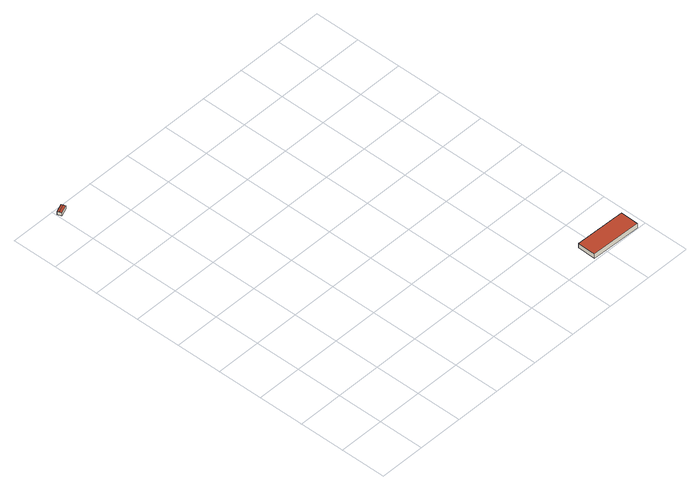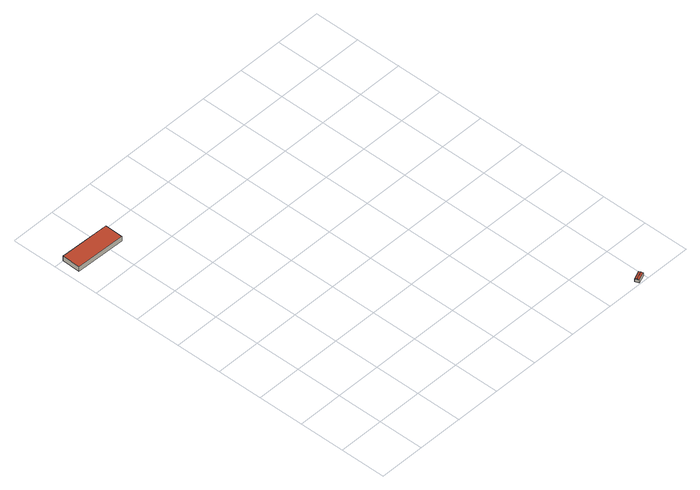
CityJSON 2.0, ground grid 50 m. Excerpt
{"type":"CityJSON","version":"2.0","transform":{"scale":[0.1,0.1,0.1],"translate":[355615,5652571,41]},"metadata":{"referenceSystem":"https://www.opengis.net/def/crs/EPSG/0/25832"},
"CityObjects":{
"building1":{"type":"Building","attributes":{"Geometrietyp2DReferenz":"3000","Gemeindeschluessel":"05315000","function":"31001_2111","roofType":"3100","measuredHeight":4.17,"storeysAboveGround":1},"address":[{"country":"Germany","locality":"Köln","thoroughfareNumber":"144","thoroughfareName":"Emdener Str."}],"geometry":[{"type":"Solid","lod":"2","boundaries":[[[[0,1,2,3]],[[4,5,1,0]],[[6,7,5,4]],[[3,2,7,6]],[[0,8,4]],[[6,9,3]],[[3,9,8,0]],[[4,8,9,6]],[[1,5,7,2]]]],"semantics":{"surfaces":[{"type":"WallSurface"},{"type":"RoofSurface"},{"type":"GroundSurface"}],"values":[[0,0,0,0,0,0,1,1,2]]}}]},
"building2":{"type":"Building","attributes":{"Geometrietyp2DReferenz":"3000","Gemeindeschluessel":"05315000","function":"51002_1332","roofType":"9999","measuredHeight":5.48},"geometry":[{"type":"Solid","lod":"2","boundaries":[[[[10,11,12,13]],[[11,14,15,12]],[[10,16,14,11]],[[13,17,16,10]],[[12,15,17,13]],[[14,16,17,15]]]],"semantics":{"surfaces":[{"type":"RoofSurface"},{"type":"WallSurface"},{"type":"GroundSurface"}],"values":[[0,1,1,1,1,2]]}}]}
},
"vertices":[
[28,3905,47],[28,3905,10],[121,3943,10],[121,3943,47],[9,3951,47],[9,3951,10],[102,3988,47],[102,3988,10],[19,3928,51],[112,3965,51],
[3399,1,76],[3404,201,76],[2855,216,76],[2849,16,76],[3404,201,21],[2855,216,21],[3399,1,21],[2849,16,21]
]}
